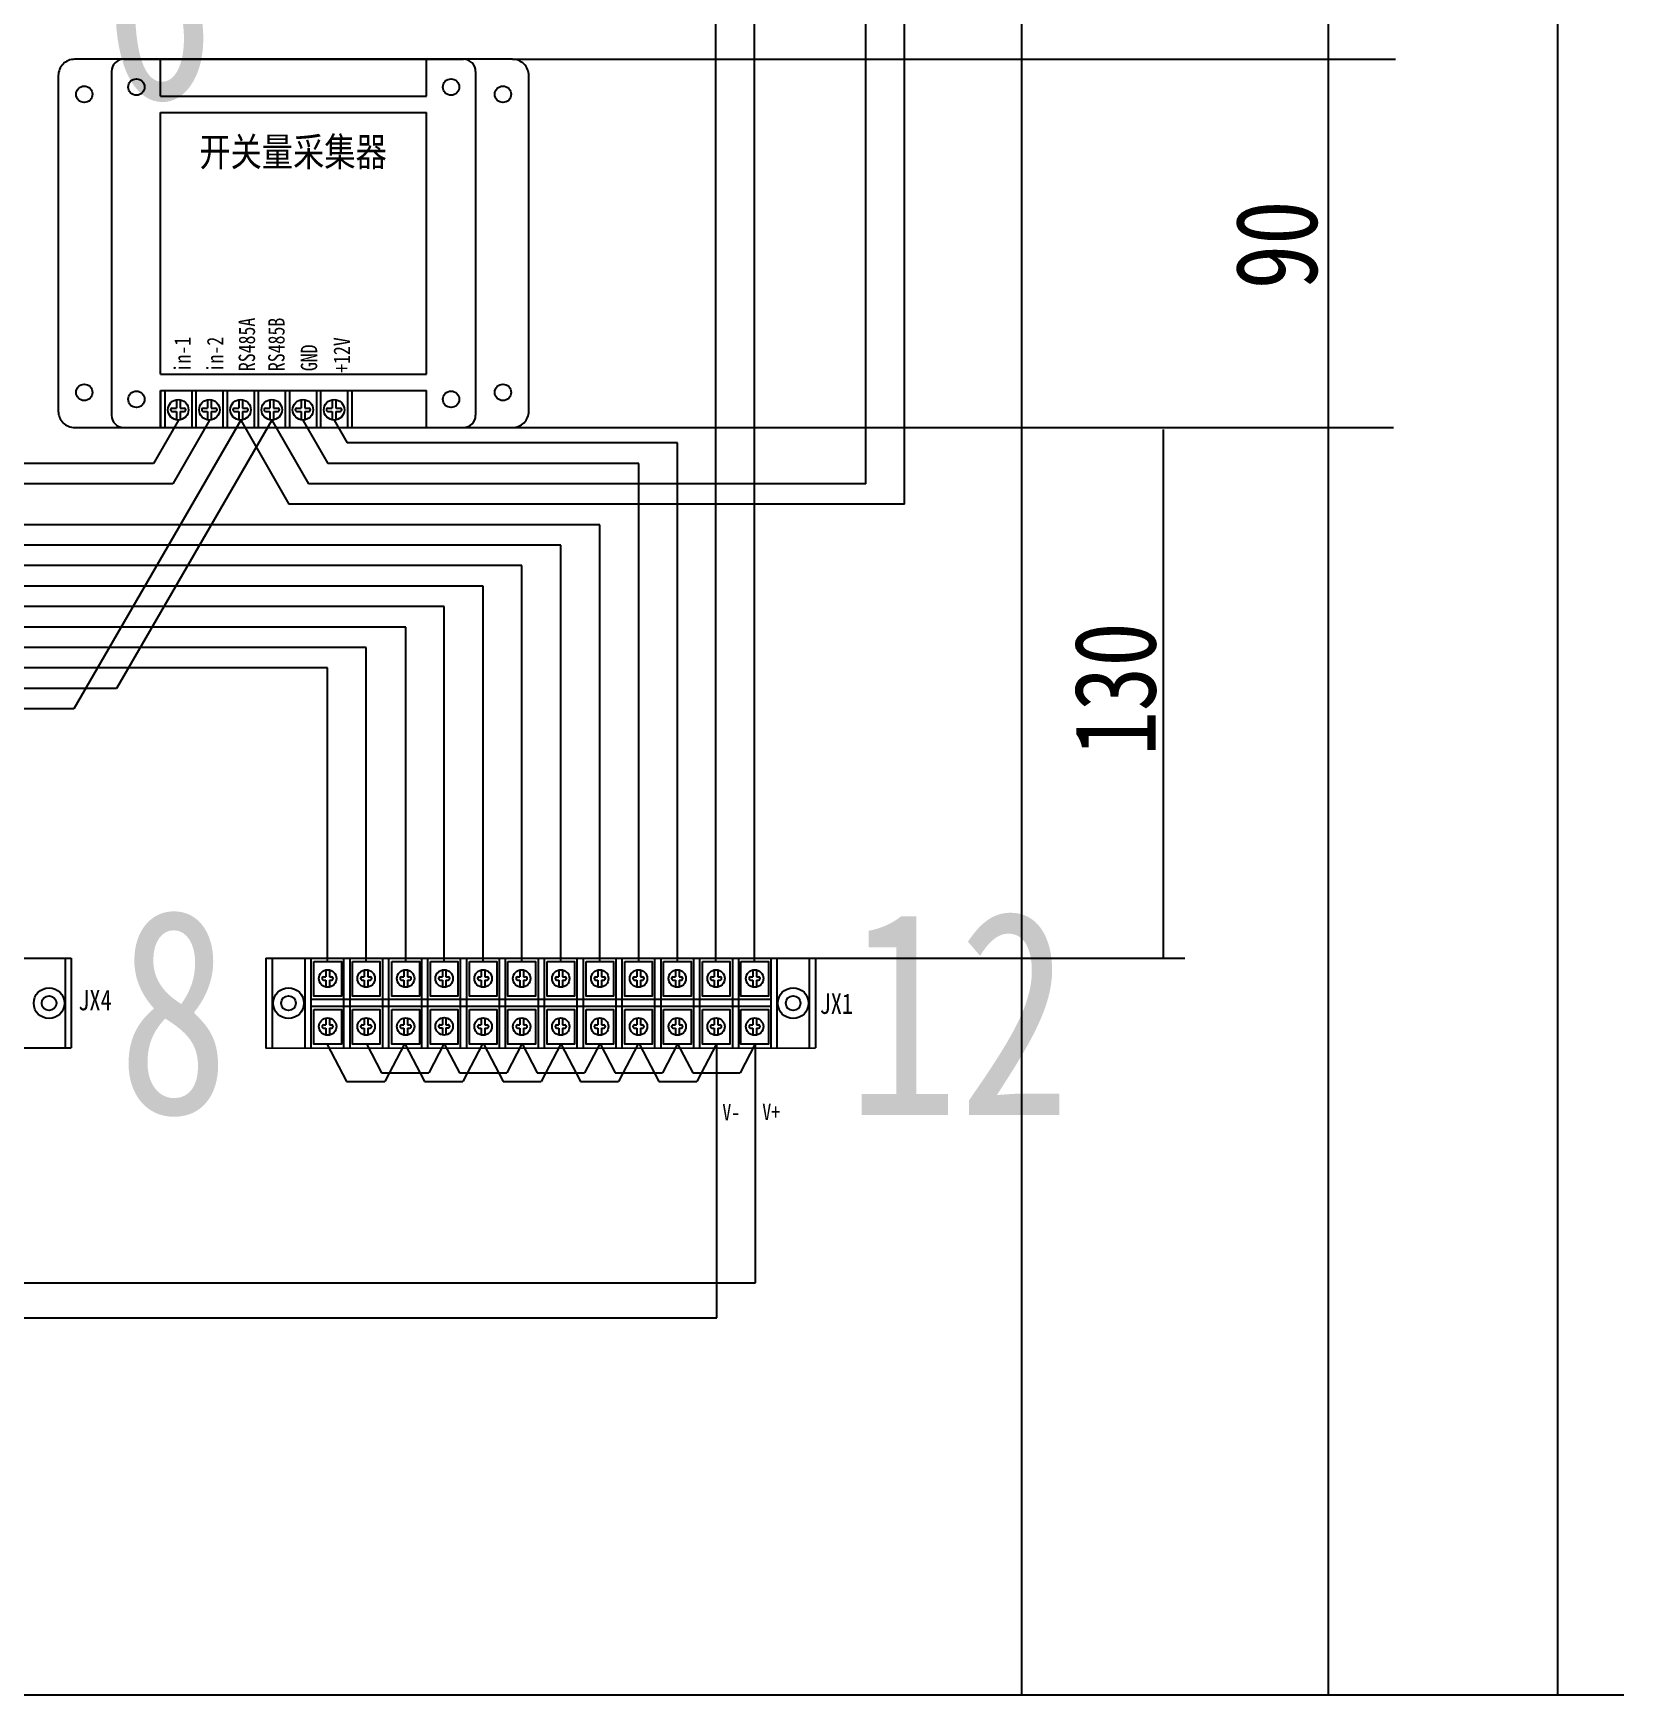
# Model space of a CAD drawing. Extents: x 1266371 to 1373991, y 308041 to 309598.
# Drawn here: x 1268043.2 to 1268431.9, y 308114.1 to 308520.2 of the extents above; entities that cross this region are included whole.
import ezdxf
from ezdxf.enums import TextEntityAlignment as Align

# ---------------------------------------------------------------- set-up
doc = ezdxf.new("R2010")
doc.units = 0
doc.header["$LTSCALE"] = 1000
doc.header["$MEASUREMENT"] = 0
doc.layers.get('0').update_dxf_attribs({"linetype": 'CONTINUOUS'})
doc.styles.add('-宋体', font='', dxfattribs={"width": 0.8})
doc.styles.get('-宋体').set_extended_font_data('SimSun')

msp = doc.modelspace()

# ---------------------------------------------------------------- linework, layer by layer
at = {"color": 1}
for p, q in [((1268359.64, 309034.24), (1268359.64, 308114.1)), ((1268415.72, 309034.24), (1268415.72, 308114.1)), ((1268256.11, 308405.07), (1268256.11, 308645.02)), ((1268246.64, 308410.06), (1268246.64, 308640.04)), ((1268209.97, 308293.46), (1268209.97, 308567.99)), ((1268219.44, 308293.23), (1268219.44, 308567.96)), ((1268160.29, 308513.83), (1268376.07, 308513.83)), ((1268093.87, 308425.64), (1268053.05, 308355.07)), ((1268101.47, 308425.65), (1268063.54, 308360.07)), ((1268078.63, 308425.64), (1268072.57, 308415.05)), ((1268086.23, 308425.64), (1268077.31, 308410.05)), ((1268093.88, 308425.64), (1268105.65, 308405.07)), ((1268101.47, 308425.65), (1268110.4, 308410.06)), ((1268109.08, 308425.64), (1268115.14, 308415.06)), ((1268116.68, 308425.64), (1268119.88, 308420.06)), ((1268160.29, 308423.83), (1268375.6, 308423.83)), ((1268319.37, 308294.24), (1268319.37, 308423.38)), ((1268200.64, 308420.05), (1268119.88, 308420.06)), ((1268200.64, 308293.34), (1268200.64, 308420.05)), ((1268072.57, 308415.05), (1268002.76, 308415.06)), ((1268191.16, 308415.05), (1268115.14, 308415.06)), ((1268191.16, 308293.45), (1268191.16, 308415.05)), ((1268077.31, 308410.05), (1267995.14, 308410.06)), ((1268246.64, 308410.06), (1268110.4, 308410.06)), ((1268256.11, 308405.07), (1268105.65, 308405.07)), ((1268181.66, 308400.05), (1267810, 308400.07)), ((1268181.66, 308293.34), (1268181.66, 308400.05)), ((1268172.1, 308395.07), (1267805.24, 308395.07)), ((1268172.1, 308293.46), (1268172.1, 308395.07)), ((1268162.55, 308390.07), (1267473.81, 308390.07)), ((1268162.55, 308293.3), (1268162.55, 308390.07)), ((1268153.12, 308385.07), (1267469.05, 308385.07)), ((1268153.12, 308293.35), (1268153.12, 308385.07)), ((1268143.61, 308380.07), (1267211.54, 308380.07)), ((1268143.61, 308293.24), (1268143.61, 308380.07)), ((1268134.19, 308375.07), (1267206.68, 308375.07)), ((1268134.19, 308293.38), (1268134.19, 308375.07)), ((1268124.54, 308370.07), (1267088.49, 308370.07)), ((1268124.54, 308293.41), (1268124.54, 308370.07)), ((1268115.12, 308365.07), (1267083.78, 308365.07)), ((1268115.12, 308293.3), (1268115.12, 308365.07)), ((1268063.54, 308360.07), (1267818.05, 308360.07)), ((1268053.05, 308355.07), (1267813.35, 308355.07)), ((1268234.33, 308294.12), (1268324.58, 308294.12)), ((1268114.95, 308273.16), (1268119.76, 308264.01)), ((1268124.62, 308273.16), (1268128.31, 308266.13)), ((1268133.89, 308273.16), (1268129.08, 308264.01)), ((1268134.02, 308273.16), (1268138.82, 308264.01)), ((1268143.55, 308273.16), (1268139.86, 308266.13)), ((1268143.63, 308273.16), (1268147.32, 308266.13)), ((1268152.96, 308273.16), (1268148.14, 308264.01)), ((1268153.18, 308273.16), (1268157.98, 308264.01)), ((1268162.57, 308273.16), (1268158.88, 308266.13)), ((1268162.67, 308273.16), (1268166.36, 308266.13)), ((1268172.12, 308273.16), (1268167.31, 308264.01)), ((1268172.11, 308273.16), (1268176.91, 308264.01)), ((1268181.61, 308273.16), (1268177.92, 308266.13)), ((1268181.71, 308273.16), (1268185.41, 308266.13)), ((1268191.05, 308273.16), (1268186.23, 308264.01)), ((1268191.24, 308273.16), (1268196.04, 308264.01)), ((1268200.65, 308273.16), (1268196.96, 308266.13)), ((1268200.66, 308273.16), (1268204.35, 308266.13)), ((1268210.17, 308273.16), (1268205.36, 308264.01)), ((1268219.6, 308273.16), (1268215.91, 308266.13)), ((1268128.31, 308266.13), (1268139.86, 308266.13)), ((1268147.32, 308266.13), (1268158.88, 308266.13)), ((1268166.36, 308266.13), (1268177.92, 308266.13)), ((1268185.41, 308266.13), (1268196.96, 308266.13)), ((1268204.35, 308266.13), (1268215.91, 308266.13)), ((1268119.76, 308264.01), (1268129.08, 308264.01)), ((1268138.82, 308264.01), (1268148.14, 308264.01)), ((1268157.98, 308264.01), (1268167.31, 308264.01)), ((1268176.91, 308264.01), (1268186.23, 308264.01)), ((1268196.04, 308264.01), (1268205.36, 308264.01)), ((1268284.74, 308114.1), (1268431.89, 308114.1))]:
    msp.add_line(p, q, dxfattribs=at)
for p, q in [((1268065.29, 308513.84), (1268148.29, 308513.84)), ((1268074.29, 308504.84), (1268074.29, 308513.83)), ((1268139.29, 308504.84), (1268139.29, 308513.84)), ((1268062.29, 308510.84), (1268062.29, 308458.36)), ((1268151.29, 308510.84), (1268151.29, 308451.83)), ((1268074.29, 308504.84), (1268139.29, 308504.84)), ((1268074.29, 308436.84), (1268074.29, 308500.84)), ((1268074.29, 308500.84), (1268139.29, 308500.84)), ((1268139.29, 308436.84), (1268139.29, 308500.84)), ((1268062.29, 308485.86), (1268062.29, 308426.84)), ((1268151.29, 308485.44), (1268151.29, 308426.84)), ((1268074.29, 308436.84), (1268139.29, 308436.84)), ((1268074.29, 308423.83), (1268074.29, 308432.84)), ((1268074.29, 308432.84), (1268139.29, 308432.84)), ((1268074.29, 308432.84), (1268121.01, 308432.84)), ((1268074.29, 308432.84), (1268074.29, 308423.84)), ((1268074.29, 308432.84), (1268121.01, 308432.84)), ((1268074.29, 308432.84), (1268074.29, 308423.84)), ((1268075.29, 308432.84), (1268075.29, 308423.84)), ((1268075.29, 308432.84), (1268075.29, 308423.84)), ((1268081.91, 308432.84), (1268081.91, 308423.84)), ((1268081.91, 308432.84), (1268081.91, 308423.84)), ((1268082.91, 308432.84), (1268082.91, 308423.84)), ((1268082.91, 308432.84), (1268082.91, 308423.84)), ((1268089.53, 308432.84), (1268089.53, 308423.84)), ((1268089.53, 308432.84), (1268089.53, 308423.84)), ((1268090.53, 308432.84), (1268090.53, 308423.84)), ((1268090.53, 308432.84), (1268090.53, 308423.84)), ((1268097.15, 308432.84), (1268097.15, 308423.84)), ((1268097.15, 308432.84), (1268097.15, 308423.84)), ((1268098.15, 308432.84), (1268098.15, 308423.84)), ((1268098.15, 308432.84), (1268098.15, 308423.84)), ((1268104.77, 308432.84), (1268104.77, 308423.84)), ((1268104.77, 308432.84), (1268104.77, 308423.84)), ((1268105.77, 308432.84), (1268105.77, 308423.84)), ((1268105.77, 308432.84), (1268105.77, 308423.84)), ((1268112.39, 308432.84), (1268112.39, 308423.84)), ((1268112.39, 308432.84), (1268112.39, 308423.84)), ((1268113.39, 308432.84), (1268113.39, 308423.84)), ((1268113.39, 308432.84), (1268113.39, 308423.84)), ((1268120.01, 308432.84), (1268120.01, 308423.84)), ((1268120.01, 308432.84), (1268120.01, 308423.84)), ((1268121.01, 308432.84), (1268121.01, 308423.84)), ((1268121.01, 308432.84), (1268121.01, 308423.84)), ((1268139.29, 308423.83), (1268139.29, 308432.84)), ((1268077.13, 308428.55), (1268078.15, 308428.55)), ((1268077.13, 308428.55), (1268078.15, 308428.55)), ((1268077.13, 308427.78), (1268078.15, 308427.78)), ((1268077.13, 308427.78), (1268078.15, 308427.78)), ((1268078.15, 308430.63), (1268078.15, 308428.55)), ((1268078.15, 308430.63), (1268078.15, 308428.55)), ((1268078.15, 308427.78), (1268078.15, 308425.68)), ((1268078.15, 308427.78), (1268078.15, 308425.68)), ((1268079.04, 308430.63), (1268079.04, 308428.55)), ((1268079.04, 308430.63), (1268079.04, 308428.55)), ((1268079.04, 308428.55), (1268080.06, 308428.55)), ((1268079.04, 308428.55), (1268080.06, 308428.55)), ((1268079.04, 308427.78), (1268079.04, 308425.68)), ((1268079.04, 308427.78), (1268080.08, 308427.78)), ((1268079.04, 308427.78), (1268079.04, 308425.68)), ((1268079.04, 308427.78), (1268080.08, 308427.78)), ((1268084.75, 308428.55), (1268085.77, 308428.55)), ((1268084.75, 308428.55), (1268085.77, 308428.55)), ((1268084.75, 308427.78), (1268085.77, 308427.78)), ((1268084.75, 308427.78), (1268085.77, 308427.78)), ((1268085.77, 308430.63), (1268085.77, 308428.55)), ((1268085.77, 308430.63), (1268085.77, 308428.55)), ((1268085.77, 308427.78), (1268085.77, 308425.68)), ((1268085.77, 308427.78), (1268085.77, 308425.68)), ((1268086.66, 308430.63), (1268086.66, 308428.55)), ((1268086.66, 308430.63), (1268086.66, 308428.55)), ((1268086.66, 308428.55), (1268087.68, 308428.55)), ((1268086.66, 308428.55), (1268087.68, 308428.55)), ((1268086.66, 308427.78), (1268086.66, 308425.68)), ((1268086.66, 308427.78), (1268087.7, 308427.78)), ((1268086.66, 308427.78), (1268086.66, 308425.68)), ((1268086.66, 308427.78), (1268087.7, 308427.78)), ((1268092.37, 308428.55), (1268093.39, 308428.55)), ((1268092.37, 308428.55), (1268093.39, 308428.55)), ((1268092.37, 308427.78), (1268093.39, 308427.78)), ((1268092.37, 308427.78), (1268093.39, 308427.78)), ((1268093.39, 308430.63), (1268093.39, 308428.55)), ((1268093.39, 308430.63), (1268093.39, 308428.55)), ((1268093.39, 308427.78), (1268093.39, 308425.68)), ((1268093.39, 308427.78), (1268093.39, 308425.68)), ((1268094.28, 308430.63), (1268094.28, 308428.55)), ((1268094.28, 308430.63), (1268094.28, 308428.55)), ((1268094.28, 308428.55), (1268095.3, 308428.55)), ((1268094.28, 308428.55), (1268095.3, 308428.55)), ((1268094.28, 308427.78), (1268094.28, 308425.68)), ((1268094.28, 308427.78), (1268095.32, 308427.78)), ((1268094.28, 308427.78), (1268094.28, 308425.68)), ((1268094.28, 308427.78), (1268095.32, 308427.78)), ((1268099.99, 308428.55), (1268101.01, 308428.55)), ((1268099.99, 308428.55), (1268101.01, 308428.55)), ((1268099.99, 308427.78), (1268101.01, 308427.78)), ((1268099.99, 308427.78), (1268101.01, 308427.78)), ((1268101.01, 308430.63), (1268101.01, 308428.55)), ((1268101.01, 308430.63), (1268101.01, 308428.55)), ((1268101.01, 308427.78), (1268101.01, 308425.68)), ((1268101.01, 308427.78), (1268101.01, 308425.68)), ((1268101.9, 308430.63), (1268101.9, 308428.55)), ((1268101.9, 308430.63), (1268101.9, 308428.55)), ((1268101.9, 308428.55), (1268102.92, 308428.55)), ((1268101.9, 308428.55), (1268102.92, 308428.55)), ((1268101.9, 308427.78), (1268101.9, 308425.68)), ((1268101.9, 308427.78), (1268102.94, 308427.78)), ((1268101.9, 308427.78), (1268101.9, 308425.68)), ((1268101.9, 308427.78), (1268102.94, 308427.78)), ((1268107.61, 308428.55), (1268108.63, 308428.55)), ((1268107.61, 308428.55), (1268108.63, 308428.55)), ((1268107.61, 308427.78), (1268108.63, 308427.78)), ((1268107.61, 308427.78), (1268108.63, 308427.78)), ((1268108.63, 308430.63), (1268108.63, 308428.55)), ((1268108.63, 308430.63), (1268108.63, 308428.55)), ((1268108.63, 308427.78), (1268108.63, 308425.68)), ((1268108.63, 308427.78), (1268108.63, 308425.68)), ((1268109.52, 308430.63), (1268109.52, 308428.55)), ((1268109.52, 308430.63), (1268109.52, 308428.55)), ((1268109.52, 308428.55), (1268110.54, 308428.55)), ((1268109.52, 308428.55), (1268110.54, 308428.55)), ((1268109.52, 308427.78), (1268109.52, 308425.68)), ((1268109.52, 308427.78), (1268110.56, 308427.78)), ((1268109.52, 308427.78), (1268109.52, 308425.68)), ((1268109.52, 308427.78), (1268110.56, 308427.78)), ((1268115.23, 308428.55), (1268116.25, 308428.55)), ((1268115.23, 308428.55), (1268116.25, 308428.55)), ((1268115.23, 308427.78), (1268116.25, 308427.78)), ((1268115.23, 308427.78), (1268116.25, 308427.78)), ((1268116.25, 308430.63), (1268116.25, 308428.55)), ((1268116.25, 308430.63), (1268116.25, 308428.55)), ((1268116.25, 308427.78), (1268116.25, 308425.68)), ((1268116.25, 308427.78), (1268116.25, 308425.68)), ((1268117.14, 308430.63), (1268117.14, 308428.55)), ((1268117.14, 308430.63), (1268117.14, 308428.55)), ((1268117.14, 308428.55), (1268118.16, 308428.55)), ((1268117.14, 308428.55), (1268118.16, 308428.55)), ((1268117.14, 308427.78), (1268117.14, 308425.68)), ((1268117.14, 308427.78), (1268118.18, 308427.78)), ((1268117.14, 308427.78), (1268117.14, 308425.68)), ((1268117.14, 308427.78), (1268118.18, 308427.78)), ((1268065.29, 308423.84), (1268148.29, 308423.84)), ((1268074.29, 308423.84), (1268121.01, 308423.84)), ((1268074.29, 308423.84), (1268121.01, 308423.84)), ((1267956.17, 308294.12), (1268052.46, 308294.12)), ((1268050.96, 308294.12), (1268050.96, 308272.22)), ((1268052.46, 308294.12), (1268052.46, 308272.22)), ((1268100.03, 308294.12), (1268234.33, 308294.12)), ((1268100.03, 308294.12), (1268100.03, 308272.17)), ((1268101.53, 308294.12), (1268101.53, 308272.17)), ((1268109.53, 308294.12), (1268109.53, 308272.17)), ((1268111.03, 308294.12), (1268111.03, 308272.17)), ((1268118.97, 308294.12), (1268118.97, 308272.22)), ((1268120.53, 308294.12), (1268120.53, 308272.22)), ((1268128.53, 308294.12), (1268128.53, 308272.22)), ((1268130.03, 308294.12), (1268130.03, 308272.22)), ((1268138.03, 308294.12), (1268138.03, 308272.22)), ((1268139.53, 308294.12), (1268139.53, 308272.22)), ((1268147.53, 308294.12), (1268147.53, 308272.22)), ((1268149.03, 308294.12), (1268149.03, 308272.22)), ((1268157.03, 308294.12), (1268157.03, 308272.22)), ((1268158.53, 308294.12), (1268158.53, 308272.22)), ((1268166.53, 308294.12), (1268166.53, 308272.22)), ((1268168.03, 308294.12), (1268168.03, 308272.22)), ((1268176.03, 308294.12), (1268176.03, 308272.22)), ((1268177.53, 308294.12), (1268177.53, 308272.22)), ((1268185.53, 308294.12), (1268185.53, 308272.22)), ((1268187.03, 308294.12), (1268187.03, 308272.22)), ((1268195.03, 308294.12), (1268195.03, 308272.22)), ((1268196.53, 308294.12), (1268196.53, 308272.22)), ((1268204.53, 308294.12), (1268204.53, 308272.22)), ((1268206.03, 308294.12), (1268206.03, 308272.22)), ((1268214.03, 308294.12), (1268214.03, 308272.22)), ((1268215.53, 308294.12), (1268215.53, 308272.22)), ((1268223.41, 308294.12), (1268223.41, 308272.22)), ((1268224.91, 308294.12), (1268224.91, 308272.22)), ((1268232.83, 308294.12), (1268232.83, 308272.22)), ((1268234.33, 308294.12), (1268234.33, 308272.22)), ((1268114.15, 308289.56), (1268114.67, 308289.56)), ((1268114.67, 308291.24), (1268114.67, 308289.56)), ((1268115.57, 308291.25), (1268115.57, 308289.56)), ((1268115.57, 308289.56), (1268116.08, 308289.56)), ((1268123.56, 308289.56), (1268124.08, 308289.56)), ((1268124.08, 308291.24), (1268124.08, 308289.56)), ((1268124.98, 308291.25), (1268124.98, 308289.56)), ((1268124.98, 308289.56), (1268125.5, 308289.56)), ((1268133.21, 308289.56), (1268133.73, 308289.56)), ((1268133.73, 308291.24), (1268133.73, 308289.56)), ((1268134.63, 308291.25), (1268134.63, 308289.56)), ((1268134.63, 308289.56), (1268135.14, 308289.56)), ((1268142.63, 308289.56), (1268143.15, 308289.56)), ((1268143.15, 308291.24), (1268143.15, 308289.56)), ((1268144.04, 308291.25), (1268144.04, 308289.56)), ((1268144.04, 308289.56), (1268144.56, 308289.56)), ((1268152.15, 308289.56), (1268152.67, 308289.56)), ((1268152.67, 308291.24), (1268152.67, 308289.56)), ((1268153.57, 308291.25), (1268153.57, 308289.56)), ((1268153.57, 308289.56), (1268154.08, 308289.56)), ((1268161.57, 308289.56), (1268162.09, 308289.56)), ((1268162.09, 308291.24), (1268162.09, 308289.56)), ((1268162.98, 308291.25), (1268162.98, 308289.56)), ((1268162.98, 308289.56), (1268163.5, 308289.56)), ((1268171.13, 308289.56), (1268171.65, 308289.56)), ((1268171.65, 308291.24), (1268171.65, 308289.56)), ((1268172.54, 308291.25), (1268172.54, 308289.56)), ((1268172.54, 308289.56), (1268173.06, 308289.56)), ((1268180.65, 308289.56), (1268181.17, 308289.56)), ((1268181.17, 308291.24), (1268181.17, 308289.56)), ((1268182.07, 308291.25), (1268182.07, 308289.56)), ((1268182.07, 308289.56), (1268182.58, 308289.56)), ((1268190.13, 308289.56), (1268190.65, 308289.56)), ((1268190.65, 308291.24), (1268190.65, 308289.56)), ((1268191.55, 308291.25), (1268191.55, 308289.56)), ((1268191.55, 308289.56), (1268192.06, 308289.56)), ((1268199.6, 308289.56), (1268200.12, 308289.56)), ((1268200.12, 308291.24), (1268200.12, 308289.56)), ((1268201.01, 308291.25), (1268201.01, 308289.56)), ((1268201.01, 308289.56), (1268201.53, 308289.56)), ((1268209.08, 308289.56), (1268209.59, 308289.56)), ((1268209.59, 308291.24), (1268209.59, 308289.56)), ((1268210.49, 308291.25), (1268210.49, 308289.56)), ((1268210.49, 308289.56), (1268211.01, 308289.56)), ((1268218.51, 308289.56), (1268219.03, 308289.56)), ((1268219.03, 308291.24), (1268219.03, 308289.56)), ((1268219.93, 308291.25), (1268219.93, 308289.56)), ((1268219.93, 308289.56), (1268220.44, 308289.56)), ((1268114.15, 308288.78), (1268114.67, 308288.78)), ((1268114.67, 308288.78), (1268114.67, 308287.07)), ((1268115.57, 308288.78), (1268115.57, 308287.07)), ((1268115.57, 308288.78), (1268116.1, 308288.78)), ((1268123.56, 308288.78), (1268124.08, 308288.78)), ((1268124.08, 308288.78), (1268124.08, 308287.07)), ((1268124.98, 308288.78), (1268124.98, 308287.07)), ((1268124.98, 308288.78), (1268125.51, 308288.78)), ((1268133.21, 308288.78), (1268133.73, 308288.78)), ((1268133.73, 308288.78), (1268133.73, 308287.07)), ((1268134.63, 308288.78), (1268134.63, 308287.07)), ((1268134.63, 308288.78), (1268135.16, 308288.78)), ((1268142.63, 308288.78), (1268143.15, 308288.78)), ((1268143.15, 308288.78), (1268143.15, 308287.07)), ((1268144.04, 308288.78), (1268144.04, 308287.07)), ((1268144.04, 308288.78), (1268144.58, 308288.78)), ((1268152.15, 308288.78), (1268152.67, 308288.78)), ((1268152.67, 308288.78), (1268152.67, 308287.07)), ((1268153.57, 308288.78), (1268153.57, 308287.07)), ((1268153.57, 308288.78), (1268154.1, 308288.78)), ((1268161.57, 308288.78), (1268162.09, 308288.78)), ((1268162.09, 308288.78), (1268162.09, 308287.07)), ((1268162.98, 308288.78), (1268162.98, 308287.07)), ((1268162.98, 308288.78), (1268163.51, 308288.78)), ((1268171.13, 308288.78), (1268171.65, 308288.78)), ((1268171.65, 308288.78), (1268171.65, 308287.07)), ((1268172.54, 308288.78), (1268172.54, 308287.07)), ((1268172.54, 308288.78), (1268173.07, 308288.78)), ((1268180.65, 308288.78), (1268181.17, 308288.78)), ((1268181.17, 308288.78), (1268181.17, 308287.07)), ((1268182.07, 308288.78), (1268182.07, 308287.07)), ((1268182.07, 308288.78), (1268182.6, 308288.78)), ((1268190.13, 308288.78), (1268190.65, 308288.78)), ((1268190.65, 308288.78), (1268190.65, 308287.07)), ((1268191.55, 308288.78), (1268191.55, 308287.07)), ((1268191.55, 308288.78), (1268192.08, 308288.78)), ((1268199.6, 308288.78), (1268200.12, 308288.78)), ((1268200.12, 308288.78), (1268200.12, 308287.07)), ((1268201.01, 308288.78), (1268201.01, 308287.07)), ((1268201.01, 308288.78), (1268201.55, 308288.78)), ((1268209.07, 308288.78), (1268209.59, 308288.78)), ((1268209.59, 308288.78), (1268209.59, 308287.07)), ((1268210.49, 308288.78), (1268210.49, 308287.07)), ((1268210.49, 308288.78), (1268211.02, 308288.78)), ((1268218.51, 308288.78), (1268219.03, 308288.78)), ((1268219.03, 308288.78), (1268219.03, 308287.07)), ((1268219.93, 308288.78), (1268219.93, 308287.07)), ((1268219.93, 308288.78), (1268220.46, 308288.78)), ((1268111.03, 308284.08), (1268223.41, 308284.08)), ((1268111.03, 308282.44), (1268223.41, 308282.44)), ((1268114.15, 308277.82), (1268114.67, 308277.82)), ((1268114.15, 308277.04), (1268114.67, 308277.04)), ((1268114.67, 308279.5), (1268114.67, 308277.82)), ((1268114.67, 308277.04), (1268114.67, 308275.33)), ((1268115.57, 308279.51), (1268115.57, 308277.82)), ((1268115.57, 308277.82), (1268116.08, 308277.82)), ((1268115.57, 308277.04), (1268115.57, 308275.33)), ((1268115.57, 308277.04), (1268116.1, 308277.04)), ((1268123.56, 308277.82), (1268124.08, 308277.82)), ((1268123.56, 308277.04), (1268124.08, 308277.04)), ((1268124.08, 308279.5), (1268124.08, 308277.82)), ((1268124.08, 308277.04), (1268124.08, 308275.33)), ((1268124.98, 308279.51), (1268124.98, 308277.82)), ((1268124.98, 308277.82), (1268125.5, 308277.82)), ((1268124.98, 308277.04), (1268124.98, 308275.33)), ((1268124.98, 308277.04), (1268125.51, 308277.04)), ((1268133.21, 308277.82), (1268133.73, 308277.82)), ((1268133.21, 308277.04), (1268133.73, 308277.04)), ((1268133.73, 308279.5), (1268133.73, 308277.82)), ((1268133.73, 308277.04), (1268133.73, 308275.33)), ((1268134.63, 308279.51), (1268134.63, 308277.82)), ((1268134.63, 308277.82), (1268135.14, 308277.82)), ((1268134.63, 308277.04), (1268134.63, 308275.33)), ((1268134.63, 308277.04), (1268135.16, 308277.04)), ((1268142.63, 308277.87), (1268143.15, 308277.87)), ((1268142.63, 308277.09), (1268143.15, 308277.09)), ((1268143.15, 308279.55), (1268143.15, 308277.87)), ((1268143.15, 308277.09), (1268143.15, 308275.38)), ((1268144.04, 308279.55), (1268144.04, 308277.87)), ((1268144.04, 308277.87), (1268144.56, 308277.87)), ((1268144.04, 308277.09), (1268144.04, 308275.38)), ((1268144.04, 308277.09), (1268144.58, 308277.09)), ((1268152.15, 308277.82), (1268152.67, 308277.82)), ((1268152.15, 308277.04), (1268152.67, 308277.04)), ((1268152.67, 308279.5), (1268152.67, 308277.82)), ((1268152.67, 308277.04), (1268152.67, 308275.33)), ((1268153.57, 308279.51), (1268153.57, 308277.82)), ((1268153.57, 308277.82), (1268154.08, 308277.82)), ((1268153.57, 308277.04), (1268153.57, 308275.33)), ((1268153.57, 308277.04), (1268154.1, 308277.04)), ((1268161.57, 308277.82), (1268162.09, 308277.82)), ((1268161.57, 308277.04), (1268162.09, 308277.04)), ((1268162.09, 308279.5), (1268162.09, 308277.82)), ((1268162.09, 308277.04), (1268162.09, 308275.33)), ((1268162.98, 308279.51), (1268162.98, 308277.82)), ((1268162.98, 308277.82), (1268163.5, 308277.82)), ((1268162.98, 308277.04), (1268162.98, 308275.33)), ((1268162.98, 308277.04), (1268163.51, 308277.04)), ((1268171.13, 308277.82), (1268171.65, 308277.82)), ((1268171.13, 308277.04), (1268171.65, 308277.04)), ((1268171.65, 308279.5), (1268171.65, 308277.82)), ((1268171.65, 308277.04), (1268171.65, 308275.33)), ((1268172.54, 308279.51), (1268172.54, 308277.82)), ((1268172.54, 308277.82), (1268173.06, 308277.82)), ((1268172.54, 308277.04), (1268172.54, 308275.33)), ((1268172.54, 308277.04), (1268173.07, 308277.04)), ((1268180.65, 308277.82), (1268181.17, 308277.82)), ((1268180.65, 308277.04), (1268181.17, 308277.04)), ((1268181.17, 308279.5), (1268181.17, 308277.82)), ((1268181.17, 308277.04), (1268181.17, 308275.33)), ((1268182.07, 308279.51), (1268182.07, 308277.82)), ((1268182.07, 308277.82), (1268182.58, 308277.82)), ((1268182.07, 308277.04), (1268182.07, 308275.33)), ((1268182.07, 308277.04), (1268182.6, 308277.04)), ((1268190.13, 308277.82), (1268190.65, 308277.82)), ((1268190.13, 308277.04), (1268190.65, 308277.04)), ((1268190.65, 308279.5), (1268190.65, 308277.82)), ((1268190.65, 308277.04), (1268190.65, 308275.33)), ((1268191.55, 308279.51), (1268191.55, 308277.82)), ((1268191.55, 308277.82), (1268192.06, 308277.82)), ((1268191.55, 308277.04), (1268191.55, 308275.33)), ((1268191.55, 308277.04), (1268192.08, 308277.04)), ((1268199.6, 308277.82), (1268200.12, 308277.82)), ((1268199.6, 308277.04), (1268200.12, 308277.04)), ((1268200.12, 308279.5), (1268200.12, 308277.82)), ((1268200.12, 308277.04), (1268200.12, 308275.33)), ((1268201.01, 308279.51), (1268201.01, 308277.82)), ((1268201.01, 308277.82), (1268201.53, 308277.82)), ((1268201.01, 308277.04), (1268201.01, 308275.33)), ((1268201.01, 308277.04), (1268201.55, 308277.04)), ((1268209.07, 308277.04), (1268209.59, 308277.04)), ((1268209.08, 308277.82), (1268209.59, 308277.82)), ((1268209.59, 308279.5), (1268209.59, 308277.82)), ((1268209.59, 308277.04), (1268209.59, 308275.33)), ((1268210.49, 308279.51), (1268210.49, 308277.82)), ((1268210.49, 308277.82), (1268211.01, 308277.82)), ((1268210.49, 308277.04), (1268210.49, 308275.33)), ((1268210.49, 308277.04), (1268211.02, 308277.04)), ((1268218.51, 308277.82), (1268219.03, 308277.82)), ((1268218.51, 308277.04), (1268219.03, 308277.04)), ((1268219.03, 308279.5), (1268219.03, 308277.82)), ((1268219.03, 308277.04), (1268219.03, 308275.33)), ((1268219.93, 308279.51), (1268219.93, 308277.82)), ((1268219.93, 308277.82), (1268220.44, 308277.82)), ((1268219.93, 308277.04), (1268219.93, 308275.33)), ((1268219.93, 308277.04), (1268220.46, 308277.04)), ((1268210.24, 308206.19), (1268210.24, 308273.1)), ((1268219.67, 308214.75), (1268219.67, 308273.04)), ((1267956.17, 308272.12), (1268052.46, 308272.22)), ((1268100.03, 308272.17), (1268234.33, 308272.22)), ((1267870.32, 308214.75), (1268219.67, 308214.75)), ((1267871.67, 308206.19), (1268210.24, 308206.19))]:
    msp.add_line(p, q)
for points in [[(1266784.74, 308114.1), (1268284.74, 308114.1), (1268284.74, 309034.1), (1266784.74, 309034.1)], [(1268111.78, 308293.35), (1268118.48, 308293.35), (1268118.48, 308284.85), (1268111.78, 308284.85)], [(1268121.19, 308293.35), (1268127.89, 308293.35), (1268127.89, 308284.85), (1268121.19, 308284.85)], [(1268130.84, 308293.35), (1268137.54, 308293.35), (1268137.54, 308284.85), (1268130.84, 308284.85)], [(1268140.26, 308293.35), (1268146.96, 308293.35), (1268146.96, 308284.85), (1268140.26, 308284.85)], [(1268149.78, 308293.35), (1268156.48, 308293.35), (1268156.48, 308284.85), (1268149.78, 308284.85)], [(1268159.19, 308293.35), (1268165.9, 308293.35), (1268165.9, 308284.85), (1268159.19, 308284.85)], [(1268168.76, 308293.35), (1268175.46, 308293.35), (1268175.46, 308284.85), (1268168.76, 308284.85)], [(1268178.28, 308293.35), (1268184.98, 308293.35), (1268184.98, 308284.85), (1268178.28, 308284.85)], [(1268187.76, 308293.35), (1268194.46, 308293.35), (1268194.46, 308284.85), (1268187.76, 308284.85)], [(1268197.23, 308293.35), (1268203.93, 308293.35), (1268203.93, 308284.85), (1268197.23, 308284.85)], [(1268206.7, 308293.35), (1268213.4, 308293.35), (1268213.4, 308284.85), (1268206.7, 308284.85)], [(1268216.14, 308293.35), (1268222.84, 308293.35), (1268222.84, 308284.85), (1268216.14, 308284.85)], [(1268111.78, 308281.61), (1268118.48, 308281.61), (1268118.48, 308273.11), (1268111.78, 308273.11)], [(1268121.19, 308281.61), (1268127.89, 308281.61), (1268127.89, 308273.11), (1268121.19, 308273.11)], [(1268130.84, 308281.61), (1268137.54, 308281.61), (1268137.54, 308273.11), (1268130.84, 308273.11)], [(1268140.26, 308281.61), (1268146.96, 308281.61), (1268146.96, 308273.11), (1268140.26, 308273.11)], [(1268149.78, 308281.61), (1268156.48, 308281.61), (1268156.48, 308273.11), (1268149.78, 308273.11)], [(1268159.19, 308281.61), (1268165.9, 308281.61), (1268165.9, 308273.11), (1268159.19, 308273.11)], [(1268168.76, 308281.61), (1268175.46, 308281.61), (1268175.46, 308273.11), (1268168.76, 308273.11)], [(1268178.28, 308281.61), (1268184.98, 308281.61), (1268184.98, 308273.11), (1268178.28, 308273.11)], [(1268187.76, 308281.61), (1268194.46, 308281.61), (1268194.46, 308273.11), (1268187.76, 308273.11)], [(1268197.23, 308281.61), (1268203.93, 308281.61), (1268203.93, 308273.11), (1268197.23, 308273.11)], [(1268206.7, 308281.61), (1268213.4, 308281.61), (1268213.4, 308273.11), (1268206.7, 308273.11)], [(1268216.14, 308281.61), (1268222.84, 308281.61), (1268222.84, 308273.11), (1268216.14, 308273.11)]]:
    msp.add_lwpolyline(points, close=True)
msp.add_lwpolyline([(1268053.29, 308423.83), (1268160.29, 308423.83, 0.414214), (1268164.29, 308427.83), (1268164.29, 308509.83, 0.414214), (1268160.29, 308513.83), (1268053.29, 308513.83, 0.414214), (1268049.29, 308509.83), (1268049.29, 308427.83, 0.414214)], format="xyb", close=True)
for centre, radius in [((1268068.39, 308507.05), 2), ((1268145.29, 308507.05), 2), ((1268055.63, 308505.27), 2), ((1268157.96, 308505.27), 2), ((1268055.63, 308432.42), 2), ((1268068.39, 308430.73), 2), ((1268145.29, 308430.73), 2), ((1268157.96, 308432.42), 2), ((1268078.6, 308428.16), 2.51), ((1268078.6, 308428.16), 2.51), ((1268086.22, 308428.16), 2.51), ((1268086.22, 308428.16), 2.51), ((1268093.84, 308428.16), 2.51), ((1268093.84, 308428.16), 2.51), ((1268101.46, 308428.16), 2.51), ((1268101.46, 308428.16), 2.51), ((1268109.08, 308428.16), 2.51), ((1268109.08, 308428.16), 2.51), ((1268116.7, 308428.16), 2.51), ((1268116.7, 308428.16), 2.51), ((1268115.12, 308289.16), 2.13), ((1268124.54, 308289.16), 2.13), ((1268134.18, 308289.16), 2.13), ((1268143.6, 308289.16), 2.13), ((1268153.12, 308289.16), 2.13), ((1268162.54, 308289.16), 2.13), ((1268172.1, 308289.16), 2.13), ((1268181.63, 308289.16), 2.13), ((1268191.1, 308289.16), 2.13), ((1268200.57, 308289.16), 2.13), ((1268210.05, 308289.16), 2.13), ((1268219.48, 308289.16), 2.13), ((1268047.03, 308283.13), 3.75), ((1268047.03, 308283.13), 1.8), ((1268105.56, 308283.13), 3.75), ((1268105.56, 308283.13), 1.8), ((1268228.89, 308283.13), 3.75), ((1268228.89, 308283.13), 1.8), ((1268115.12, 308277.42), 2.13), ((1268124.54, 308277.42), 2.13), ((1268134.18, 308277.42), 2.13), ((1268143.6, 308277.47), 2.13), ((1268153.12, 308277.42), 2.13), ((1268162.54, 308277.42), 2.13), ((1268172.1, 308277.42), 2.13), ((1268181.63, 308277.42), 2.13), ((1268191.1, 308277.42), 2.13), ((1268200.57, 308277.42), 2.13), ((1268210.05, 308277.42), 2.13), ((1268219.48, 308277.42), 2.13)]:
    msp.add_circle(centre, radius)
for centre, radius, start, end in [((1268065.29, 308510.84), 3, 90, 180), ((1268148.29, 308510.84), 3, 0, 90), ((1268077.11, 308428.17), 0.388, 88.0266, 271.7737), ((1268077.11, 308428.17), 0.388, 88.0266, 271.7737), ((1268080.07, 308428.17), 0.388, 268.2263, 91.9734), ((1268080.07, 308428.17), 0.388, 268.2263, 91.9734), ((1268084.73, 308428.17), 0.388, 88.0266, 271.7737), ((1268084.73, 308428.17), 0.388, 88.0266, 271.7737), ((1268087.69, 308428.17), 0.388, 268.2263, 91.9734), ((1268087.69, 308428.17), 0.388, 268.2263, 91.9734), ((1268092.35, 308428.17), 0.388, 88.0266, 271.7737), ((1268092.35, 308428.17), 0.388, 88.0266, 271.7737), ((1268095.31, 308428.17), 0.388, 268.2263, 91.9734), ((1268095.31, 308428.17), 0.388, 268.2263, 91.9734), ((1268099.97, 308428.17), 0.388, 88.0266, 271.7737), ((1268099.97, 308428.17), 0.388, 88.0266, 271.7737), ((1268102.93, 308428.17), 0.388, 268.2263, 91.9734), ((1268102.93, 308428.17), 0.388, 268.2263, 91.9734), ((1268107.59, 308428.17), 0.388, 88.0266, 271.7737), ((1268107.59, 308428.17), 0.388, 88.0266, 271.7737), ((1268110.55, 308428.17), 0.388, 268.2263, 91.9734), ((1268110.55, 308428.17), 0.388, 268.2263, 91.9734), ((1268115.21, 308428.17), 0.388, 88.0266, 271.7737), ((1268115.21, 308428.17), 0.388, 88.0266, 271.7737), ((1268118.17, 308428.17), 0.388, 268.2263, 91.9734), ((1268118.17, 308428.17), 0.388, 268.2263, 91.9734), ((1268065.29, 308426.84), 3, 180, 270), ((1268148.29, 308426.84), 3, 270, 0), ((1268114.14, 308289.17), 0.388, 88.0266, 271.7737), ((1268116.09, 308289.17), 0.388, 268.2263, 91.9734), ((1268123.55, 308289.17), 0.388, 88.0266, 271.7737), ((1268125.51, 308289.17), 0.388, 268.2263, 91.9734), ((1268133.2, 308289.17), 0.388, 88.0266, 271.7737), ((1268135.16, 308289.17), 0.388, 268.2263, 91.9734), ((1268142.61, 308289.17), 0.388, 88.0266, 271.7737), ((1268144.57, 308289.17), 0.388, 268.2263, 91.9734), ((1268152.14, 308289.17), 0.388, 88.0266, 271.7737), ((1268154.1, 308289.17), 0.388, 268.2263, 91.9734), ((1268161.55, 308289.17), 0.388, 88.0266, 271.7737), ((1268163.51, 308289.17), 0.388, 268.2263, 91.9734), ((1268171.11, 308289.17), 0.388, 88.0266, 271.7737), ((1268173.07, 308289.17), 0.388, 268.2263, 91.9734), ((1268180.64, 308289.17), 0.388, 88.0266, 271.7737), ((1268182.6, 308289.17), 0.388, 268.2263, 91.9734), ((1268190.12, 308289.17), 0.388, 88.0266, 271.7737), ((1268192.07, 308289.17), 0.388, 268.2263, 91.9734), ((1268199.58, 308289.17), 0.388, 88.0266, 271.7737), ((1268201.54, 308289.17), 0.388, 268.2263, 91.9734), ((1268209.06, 308289.17), 0.388, 88.0266, 271.7737), ((1268211.02, 308289.17), 0.388, 268.2263, 91.9734), ((1268218.5, 308289.17), 0.388, 88.0266, 271.7737), ((1268220.45, 308289.17), 0.388, 268.2263, 91.9734), ((1268114.14, 308277.43), 0.388, 88.0266, 271.7737), ((1268116.09, 308277.43), 0.388, 268.2263, 91.9734), ((1268123.55, 308277.43), 0.388, 88.0266, 271.7737), ((1268125.51, 308277.43), 0.388, 268.2263, 91.9734), ((1268133.2, 308277.43), 0.388, 88.0266, 271.7737), ((1268135.16, 308277.43), 0.388, 268.2263, 91.9734), ((1268142.61, 308277.48), 0.388, 88.0266, 271.7737), ((1268144.57, 308277.48), 0.388, 268.2263, 91.9734), ((1268152.14, 308277.43), 0.388, 88.0266, 271.7737), ((1268154.1, 308277.43), 0.388, 268.2263, 91.9734), ((1268161.55, 308277.43), 0.388, 88.0266, 271.7737), ((1268163.51, 308277.43), 0.388, 268.2263, 91.9734), ((1268171.11, 308277.43), 0.388, 88.0266, 271.7737), ((1268173.07, 308277.43), 0.388, 268.2263, 91.9734), ((1268180.64, 308277.43), 0.388, 88.0266, 271.7737), ((1268182.6, 308277.43), 0.388, 268.2263, 91.9734), ((1268190.12, 308277.43), 0.388, 88.0266, 271.7737), ((1268192.07, 308277.43), 0.388, 268.2263, 91.9734), ((1268199.58, 308277.43), 0.388, 88.0266, 271.7737), ((1268201.54, 308277.43), 0.388, 268.2263, 91.9734), ((1268209.06, 308277.43), 0.388, 88.0266, 271.7737), ((1268211.02, 308277.43), 0.388, 268.2263, 91.9734), ((1268218.5, 308277.43), 0.388, 88.0266, 271.7737), ((1268220.45, 308277.43), 0.388, 268.2263, 91.9734)]:
    msp.add_arc(centre, radius, start, end)

# ---------------------------------------------------------------- texts
at = {"style": '-宋体', "width": 0.8}
for s, height, p in [('6', 50, (1268073.9, 308528.78)), ('开关量采集器', 7, (1268106.67, 308491.34)), ('8', 50, (1268077.46, 308280.78)), ('12', 50, (1268269.32, 308280.78)), ('JX4', 5, (1268058.25, 308283.84)), ('JX1', 5, (1268239.44, 308282.97)), ('V-', 4, (1268213.76, 308256.5)), ('V+', 4, (1268223.52, 308256.55))]:
    msp.add_text(s, height=height, dxfattribs=at).set_placement(p, align=Align.MIDDLE)
for s, height, p in [('90', 20, (1268347.08, 308468.47)), ('RS485A', 4, (1268095.37, 308444.14)), ('RS485B', 4, (1268102.59, 308444.14)), ('in-1', 4, (1268079.52, 308441.66)), ('in-2', 4, (1268087.5, 308441.66)), ('GND', 4, (1268110.56, 308440.86)), ('+12V', 4, (1268118.56, 308441.54)), ('130', 20, (1268307.65, 308359.93))]:
    msp.add_text(s, height=height, rotation=90, dxfattribs=at).set_placement(p, align=Align.MIDDLE)

doc.saveas('drawing.dxf')
